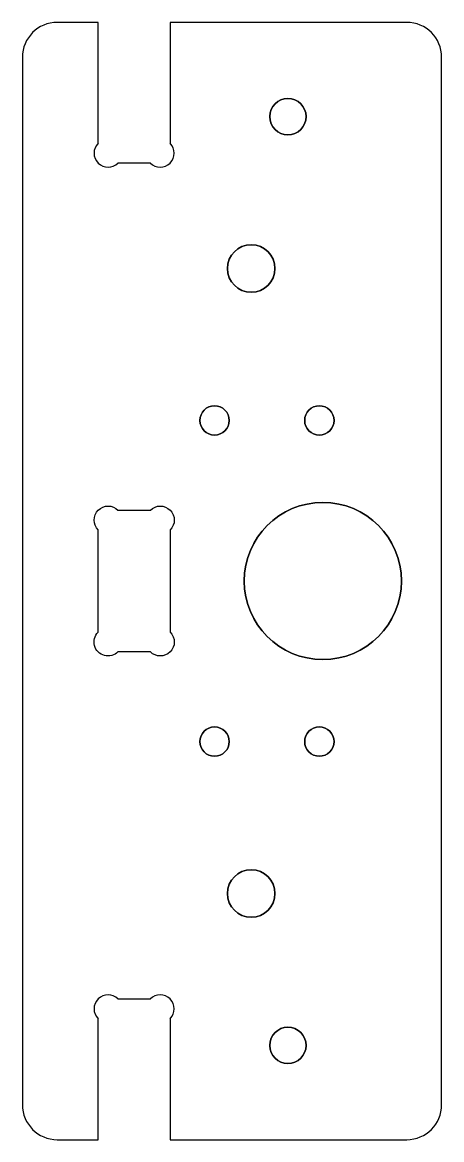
# Model space of a CAD drawing. Header units: millimetres. Extents: x -205 to -145, y -430 to -270.
import ezdxf

# ---------------------------------------------------------------- set-up
doc = ezdxf.new("R2010")
doc.units = ezdxf.units.MM
doc.layers.get('0').update_dxf_attribs({"linetype": 'CONTINUOUS'})

msp = doc.modelspace()

# ---------------------------------------------------------------- linework, layer by layer
for p, q in [((-194.15, -269.59, 0), (-200, -269.59, 0)), ((-194.15, -269.59), (-200, -269.59)), ((-194.15, -286.91, 0), (-194.15, -269.59, 0)), ((-194.15, -286.91), (-194.15, -269.59)), ((-150, -269.59, 0), (-183.85, -269.59, 0)), ((-183.85, -269.59, 0), (-183.85, -286.91, 0)), ((-150, -269.59), (-183.85, -269.59)), ((-183.85, -269.59), (-183.85, -286.91)), ((-205, -274.59, 0), (-205, -424.59, 0)), ((-205, -274.59), (-205, -424.59)), ((-145, -424.59, 0), (-145, -274.59, 0)), ((-145, -424.59), (-145, -274.59)), ((-186.68, -289.74, 0), (-191.32, -289.74, 0)), ((-186.68, -289.74), (-191.32, -289.74)), ((-191.32, -409.44, 0), (-186.68, -409.44, 0)), ((-191.32, -409.44), (-186.68, -409.44)), ((-194.15, -429.59, 0), (-194.15, -412.27, 0)), ((-194.15, -429.59), (-194.15, -412.27)), ((-183.85, -412.27, 0), (-183.85, -429.59, 0)), ((-183.85, -412.27), (-183.85, -429.59)), ((-200, -429.59, 0), (-194.15, -429.59, 0)), ((-200, -429.59), (-194.15, -429.59)), ((-183.85, -429.59, 0), (-150, -429.59, 0)), ((-183.85, -429.59), (-150, -429.59))]:
    msp.add_line(p, q)
msp.add_lwpolyline([(-183.85, -356.91, -1), (-186.68, -359.74), (-191.32, -359.74, -1), (-194.15, -356.91), (-194.15, -342.27, -1), (-191.32, -339.44), (-186.68, -339.44, -1), (-183.85, -342.27)], format="xyb", close=True)
msp.add_lwpolyline([(-183.85, -356.91, -1), (-186.68, -359.74), (-191.32, -359.74, -1), (-194.15, -356.91), (-194.15, -342.27, -1), (-191.32, -339.44), (-186.68, -339.44, -1), (-183.85, -342.27)], format="xyb", close=True)
at = {"extrusion": (1.63803e-17, -2.16867e-19, -1)}
for centre in [(167, -283.09, 0), (167, -416.09, 0)]:
    msp.add_circle(centre, 2.6, dxfattribs=at)
for centre, radius in [((-167, -283.09), 2.6), ((-172.25, -304.84), 3.4), ((-177.5, -326.59), 2.1), ((-162.5, -326.59), 2.1), ((-162, -349.59), 11.25), ((-177.5, -372.59), 2.1), ((-162.5, -372.59), 2.1), ((-172.25, -394.34), 3.4), ((-167, -416.09), 2.6)]:
    msp.add_circle(centre, radius)
at = {"extrusion": (1.04106e-22, -1.48421e-23, -1)}
for centre, radius in [((172.25, -304.84, 0), 3.4), ((177.5, -326.59, 0), 2.1), ((162.5, -326.59, 0), 2.1), ((162, -349.59, 0), 11.25), ((177.5, -372.59, 0), 2.1), ((162.5, -372.59, 0), 2.1), ((172.25, -394.34, 0), 3.4)]:
    msp.add_circle(centre, radius, dxfattribs=at)
for centre, radius, start, end in [((-200, -274.59, 0), 5, 90, 180), ((-200, -274.59), 5, 90, 180), ((-150, -274.59, 0), 5, 0, 90), ((-150, -274.59), 5, 0, 90), ((-192.74, -288.32, 0), 2, 135, 315), ((-192.74, -288.32), 2, 135, 315), ((-185.27, -288.32, 0), 2, -135, 45), ((-185.27, -288.32), 2, -135, 45), ((-192.74, -410.85, 0), 2, 45, 225), ((-192.74, -410.85), 2, 45, 225), ((-185.27, -410.85, 0), 2, -45, 135), ((-185.27, -410.85), 2, -45, 135), ((-200, -424.59, 0), 5, 180, 270), ((-200, -424.59), 5, 180, 270), ((-150, -424.59, 0), 5, -90, 0), ((-150, -424.59), 5, -90, 0)]:
    msp.add_arc(centre, radius, start, end)

doc.saveas('drawing.dxf')
